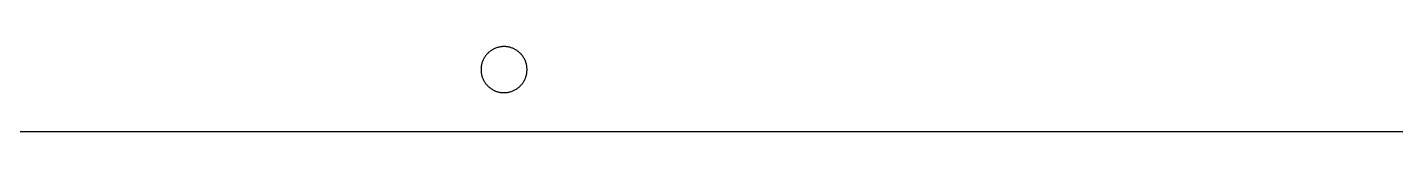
# Model space of a CAD drawing. Header units: millimetres. Extents: x -542 to -281, y -114 to -5.
# Drawn here: x -477 to -411.6, y -113.9 to -109.8 of the extents above; entities that cross this region are included whole.
import ezdxf

# ---------------------------------------------------------------- set-up
doc = ezdxf.new("R2010")
doc.units = ezdxf.units.MM
doc.layers.add('bottom_plate', color=18, linetype='Continuous', true_color=0x000000)

msp = doc.modelspace()

# ---------------------------------------------------------------- linework, layer by layer
at = {"layer": 'bottom_plate'}
for p, q in [((-454.429, -109.849, 0.2), (-454.466, -109.856, 0.2)), ((-454.391, -109.844, 0.2), (-454.429, -109.849, 0.2)), ((-454.353, -109.84, 0.2), (-454.391, -109.844, 0.2)), ((-454.315, -109.837, 0.2), (-454.353, -109.84, 0.2)), ((-454.277, -109.835, 0.2), (-454.315, -109.837, 0.2)), ((-454.239, -109.835, 0.2), (-454.277, -109.835, 0.2)), ((-454.2, -109.836, 0.2), (-454.239, -109.835, 0.2)), ((-454.162, -109.838, 0.2), (-454.2, -109.836, 0.2)), ((-454.124, -109.842, 0.2), (-454.162, -109.838, 0.2)), ((-454.086, -109.847, 0.2), (-454.124, -109.842, 0.2)), ((-454.049, -109.853, 0.2), (-454.086, -109.847, 0.2)), ((-455.246, -110.472, 0.2), (-455.262, -110.507, 0.2)), ((-455.23, -110.438, 0.2), (-455.246, -110.472, 0.2)), ((-455.212, -110.404, 0.2), (-455.23, -110.438, 0.2)), ((-455.193, -110.371, 0.2), (-455.212, -110.404, 0.2)), ((-455.173, -110.338, 0.2), (-455.193, -110.371, 0.2)), ((-455.151, -110.307, 0.2), (-455.173, -110.338, 0.2)), ((-455.129, -110.276, 0.2), (-455.151, -110.307, 0.2)), ((-455.106, -110.246, 0.2), (-455.129, -110.276, 0.2)), ((-455.081, -110.216, 0.2), (-455.106, -110.246, 0.2)), ((-455.056, -110.188, 0.2), (-455.081, -110.216, 0.2)), ((-455.029, -110.16, 0.2), (-455.056, -110.188, 0.2)), ((-455.002, -110.133, 0.2), (-455.029, -110.16, 0.2)), ((-454.974, -110.108, 0.2), (-455.002, -110.133, 0.2)), ((-454.945, -110.083, 0.2), (-454.974, -110.108, 0.2)), ((-454.915, -110.059, 0.2), (-454.945, -110.083, 0.2)), ((-454.884, -110.037, 0.2), (-454.915, -110.059, 0.2)), ((-454.852, -110.015, 0.2), (-454.884, -110.037, 0.2)), ((-454.82, -109.995, 0.2), (-454.852, -110.015, 0.2)), ((-454.787, -109.976, 0.2), (-454.82, -109.995, 0.2)), ((-454.753, -109.957, 0.2), (-454.787, -109.976, 0.2)), ((-454.719, -109.941, 0.2), (-454.753, -109.957, 0.2)), ((-454.685, -109.925, 0.2), (-454.719, -109.941, 0.2)), ((-454.649, -109.91, 0.2), (-454.685, -109.925, 0.2)), ((-454.613, -109.897, 0.2), (-454.649, -109.91, 0.2)), ((-454.577, -109.885, 0.2), (-454.613, -109.897, 0.2)), ((-454.541, -109.874, 0.2), (-454.577, -109.885, 0.2)), ((-454.504, -109.865, 0.2), (-454.541, -109.874, 0.2)), ((-454.466, -109.856, 0.2), (-454.504, -109.865, 0.2)), ((-454.011, -109.86, 0.2), (-454.049, -109.853, 0.2)), ((-453.974, -109.869, 0.2), (-454.011, -109.86, 0.2)), ((-453.937, -109.879, 0.2), (-453.974, -109.869, 0.2)), ((-453.901, -109.891, 0.2), (-453.937, -109.879, 0.2)), ((-453.865, -109.903, 0.2), (-453.901, -109.891, 0.2)), ((-453.829, -109.917, 0.2), (-453.865, -109.903, 0.2)), ((-453.794, -109.933, 0.2), (-453.829, -109.917, 0.2)), ((-453.76, -109.949, 0.2), (-453.794, -109.933, 0.2)), ((-453.726, -109.966, 0.2), (-453.76, -109.949, 0.2)), ((-453.693, -109.985, 0.2), (-453.726, -109.966, 0.2)), ((-453.66, -110.005, 0.2), (-453.693, -109.985, 0.2)), ((-453.628, -110.026, 0.2), (-453.66, -110.005, 0.2)), ((-453.597, -110.048, 0.2), (-453.628, -110.026, 0.2)), ((-453.567, -110.071, 0.2), (-453.597, -110.048, 0.2)), ((-453.537, -110.095, 0.2), (-453.567, -110.071, 0.2)), ((-453.508, -110.121, 0.2), (-453.537, -110.095, 0.2)), ((-453.481, -110.147, 0.2), (-453.508, -110.121, 0.2)), ((-453.454, -110.174, 0.2), (-453.481, -110.147, 0.2)), ((-453.428, -110.202, 0.2), (-453.454, -110.174, 0.2)), ((-453.403, -110.231, 0.2), (-453.428, -110.202, 0.2)), ((-453.379, -110.261, 0.2), (-453.403, -110.231, 0.2)), ((-453.356, -110.291, 0.2), (-453.379, -110.261, 0.2)), ((-453.334, -110.322, 0.2), (-453.356, -110.291, 0.2)), ((-453.314, -110.355, 0.2), (-453.334, -110.322, 0.2)), ((-453.294, -110.387, 0.2), (-453.314, -110.355, 0.2)), ((-453.276, -110.421, 0.2), (-453.294, -110.387, 0.2)), ((-453.258, -110.455, 0.2), (-453.276, -110.421, 0.2)), ((-453.242, -110.489, 0.2), (-453.258, -110.455, 0.2)), ((-453.227, -110.525, 0.2), (-453.242, -110.489, 0.2)), ((-455.347, -110.877, 0.2), (-455.348, -110.915, 0.2)), ((-455.348, -110.915, 0.2), (-455.348, -110.954, 0.2)), ((-455.348, -110.954, 0.2), (-455.347, -110.992, 0.2)), ((-455.344, -110.839, 0.2), (-455.347, -110.877, 0.2)), ((-455.347, -110.992, 0.2), (-455.344, -111.03, 0.2)), ((-455.34, -110.801, 0.2), (-455.344, -110.839, 0.2)), ((-455.344, -111.03, 0.2), (-455.34, -111.068, 0.2)), ((-455.335, -110.763, 0.2), (-455.34, -110.801, 0.2)), ((-455.34, -111.068, 0.2), (-455.335, -111.106, 0.2)), ((-455.328, -110.726, 0.2), (-455.335, -110.763, 0.2)), ((-455.335, -111.106, 0.2), (-455.328, -111.143, 0.2)), ((-455.32, -110.688, 0.2), (-455.328, -110.726, 0.2)), ((-455.328, -111.143, 0.2), (-455.32, -111.181, 0.2)), ((-455.311, -110.651, 0.2), (-455.32, -110.688, 0.2)), ((-455.301, -110.615, 0.2), (-455.311, -110.651, 0.2)), ((-455.289, -110.578, 0.2), (-455.301, -110.615, 0.2)), ((-455.276, -110.542, 0.2), (-455.289, -110.578, 0.2)), ((-455.262, -110.507, 0.2), (-455.276, -110.542, 0.2)), ((-453.214, -110.56, 0.2), (-453.227, -110.525, 0.2)), ((-453.201, -110.596, 0.2), (-453.214, -110.56, 0.2)), ((-453.19, -110.633, 0.2), (-453.201, -110.596, 0.2)), ((-453.18, -110.67, 0.2), (-453.19, -110.633, 0.2)), ((-453.172, -110.707, 0.2), (-453.18, -110.67, 0.2)), ((-453.165, -110.745, 0.2), (-453.172, -110.707, 0.2)), ((-453.172, -111.162, 0.2), (-453.165, -111.125, 0.2)), ((-453.159, -110.782, 0.2), (-453.165, -110.745, 0.2)), ((-453.165, -111.125, 0.2), (-453.159, -111.087, 0.2)), ((-453.154, -110.82, 0.2), (-453.159, -110.782, 0.2)), ((-453.159, -111.087, 0.2), (-453.154, -111.049, 0.2)), ((-453.151, -110.858, 0.2), (-453.154, -110.82, 0.2)), ((-453.154, -111.049, 0.2), (-453.151, -111.011, 0.2)), ((-453.149, -110.896, 0.2), (-453.151, -110.858, 0.2)), ((-453.151, -111.011, 0.2), (-453.149, -110.973, 0.2)), ((-453.148, -110.935, 0.2), (-453.149, -110.896, 0.2)), ((-453.149, -110.973, 0.2), (-453.148, -110.935, 0.2)), ((-455.32, -111.181, 0.2), (-455.311, -111.218, 0.2)), ((-455.311, -111.218, 0.2), (-455.301, -111.254, 0.2)), ((-455.301, -111.254, 0.2), (-455.289, -111.291, 0.2)), ((-455.289, -111.291, 0.2), (-455.276, -111.327, 0.2)), ((-455.276, -111.327, 0.2), (-455.262, -111.362, 0.2)), ((-455.262, -111.362, 0.2), (-455.246, -111.397, 0.2)), ((-455.246, -111.397, 0.2), (-455.23, -111.431, 0.2)), ((-455.23, -111.431, 0.2), (-455.212, -111.465, 0.2)), ((-455.212, -111.465, 0.2), (-455.193, -111.498, 0.2)), ((-455.193, -111.498, 0.2), (-455.173, -111.531, 0.2)), ((-455.173, -111.531, 0.2), (-455.151, -111.562, 0.2)), ((-455.151, -111.562, 0.2), (-455.129, -111.593, 0.2)), ((-455.129, -111.593, 0.2), (-455.106, -111.624, 0.2)), ((-455.106, -111.624, 0.2), (-455.081, -111.653, 0.2)), ((-455.081, -111.653, 0.2), (-455.056, -111.681, 0.2)), ((-455.056, -111.681, 0.2), (-455.029, -111.709, 0.2)), ((-455.029, -111.709, 0.2), (-455.002, -111.736, 0.2)), ((-455.002, -111.736, 0.2), (-454.974, -111.761, 0.2)), ((-454.974, -111.761, 0.2), (-454.945, -111.786, 0.2)), ((-454.945, -111.786, 0.2), (-454.915, -111.81, 0.2)), ((-454.915, -111.81, 0.2), (-454.884, -111.832, 0.2)), ((-453.597, -111.821, 0.2), (-453.567, -111.798, 0.2)), ((-453.567, -111.798, 0.2), (-453.537, -111.774, 0.2)), ((-453.537, -111.774, 0.2), (-453.508, -111.749, 0.2)), ((-453.508, -111.749, 0.2), (-453.481, -111.722, 0.2)), ((-453.481, -111.722, 0.2), (-453.454, -111.695, 0.2)), ((-453.454, -111.695, 0.2), (-453.428, -111.667, 0.2)), ((-453.428, -111.667, 0.2), (-453.403, -111.638, 0.2)), ((-453.403, -111.638, 0.2), (-453.379, -111.609, 0.2)), ((-453.379, -111.609, 0.2), (-453.356, -111.578, 0.2)), ((-453.356, -111.578, 0.2), (-453.334, -111.547, 0.2)), ((-453.334, -111.547, 0.2), (-453.314, -111.515, 0.2)), ((-453.314, -111.515, 0.2), (-453.294, -111.482, 0.2)), ((-453.294, -111.482, 0.2), (-453.276, -111.448, 0.2)), ((-453.276, -111.448, 0.2), (-453.258, -111.414, 0.2)), ((-453.258, -111.414, 0.2), (-453.242, -111.38, 0.2)), ((-453.242, -111.38, 0.2), (-453.227, -111.344, 0.2)), ((-453.227, -111.344, 0.2), (-453.214, -111.309, 0.2)), ((-453.214, -111.309, 0.2), (-453.201, -111.273, 0.2)), ((-453.201, -111.273, 0.2), (-453.19, -111.236, 0.2)), ((-453.19, -111.236, 0.2), (-453.18, -111.199, 0.2)), ((-453.18, -111.199, 0.2), (-453.172, -111.162, 0.2)), ((-454.884, -111.832, 0.2), (-454.852, -111.854, 0.2)), ((-454.852, -111.854, 0.2), (-454.82, -111.874, 0.2)), ((-454.82, -111.874, 0.2), (-454.787, -111.893, 0.2)), ((-454.787, -111.893, 0.2), (-454.753, -111.912, 0.2)), ((-454.753, -111.912, 0.2), (-454.719, -111.929, 0.2)), ((-454.719, -111.929, 0.2), (-454.685, -111.944, 0.2)), ((-454.685, -111.944, 0.2), (-454.649, -111.959, 0.2)), ((-454.649, -111.959, 0.2), (-454.613, -111.972, 0.2)), ((-454.613, -111.972, 0.2), (-454.577, -111.984, 0.2)), ((-454.577, -111.984, 0.2), (-454.541, -111.995, 0.2)), ((-454.541, -111.995, 0.2), (-454.504, -112.004, 0.2)), ((-454.504, -112.004, 0.2), (-454.466, -112.013, 0.2)), ((-454.466, -112.013, 0.2), (-454.429, -112.02, 0.2)), ((-454.429, -112.02, 0.2), (-454.391, -112.025, 0.2)), ((-454.391, -112.025, 0.2), (-454.353, -112.03, 0.2)), ((-454.353, -112.03, 0.2), (-454.315, -112.033, 0.2)), ((-454.315, -112.033, 0.2), (-454.277, -112.034, 0.2)), ((-454.277, -112.034, 0.2), (-454.239, -112.035, 0.2)), ((-454.239, -112.035, 0.2), (-454.2, -112.034, 0.2)), ((-454.2, -112.034, 0.2), (-454.162, -112.031, 0.2)), ((-454.162, -112.031, 0.2), (-454.124, -112.028, 0.2)), ((-454.124, -112.028, 0.2), (-454.086, -112.023, 0.2)), ((-454.086, -112.023, 0.2), (-454.049, -112.016, 0.2)), ((-454.049, -112.016, 0.2), (-454.011, -112.009, 0.2)), ((-454.011, -112.009, 0.2), (-453.974, -112, 0.2)), ((-453.974, -112, 0.2), (-453.937, -111.99, 0.2)), ((-453.937, -111.99, 0.2), (-453.901, -111.978, 0.2)), ((-453.901, -111.978, 0.2), (-453.865, -111.966, 0.2)), ((-453.865, -111.966, 0.2), (-453.829, -111.952, 0.2)), ((-453.829, -111.952, 0.2), (-453.794, -111.937, 0.2)), ((-453.794, -111.937, 0.2), (-453.76, -111.92, 0.2)), ((-453.76, -111.92, 0.2), (-453.726, -111.903, 0.2)), ((-453.726, -111.903, 0.2), (-453.693, -111.884, 0.2)), ((-453.693, -111.884, 0.2), (-453.66, -111.864, 0.2)), ((-453.66, -111.864, 0.2), (-453.628, -111.843, 0.2)), ((-453.628, -111.843, 0.2), (-453.597, -111.821, 0.2)), ((-540.414, -113.886, 0.2), (-282.864, -113.884, 0.2))]:
    msp.add_line(p, q, dxfattribs=at)

doc.saveas('drawing.dxf')
